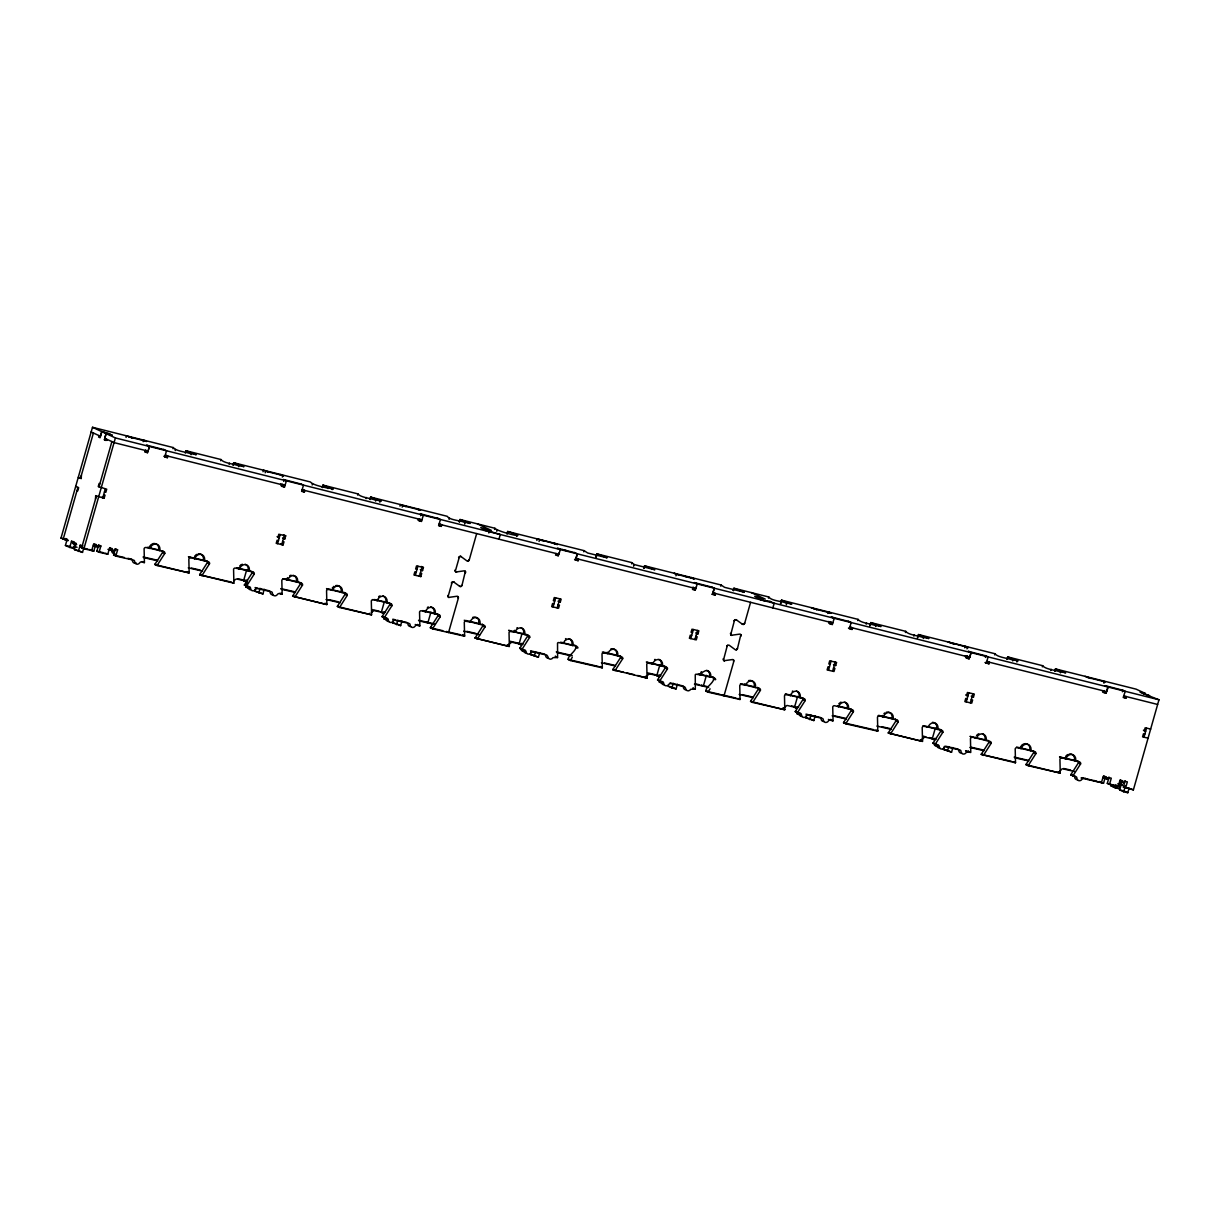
<?xml version="1.0" encoding="UTF-8"?>
<svg xmlns="http://www.w3.org/2000/svg" width="1220" height="1220" viewBox="0 0 1220 1220"><rect width="100%" height="100%" fill="white"/><g stroke="black" fill="none" stroke-linecap="round" stroke-linejoin="round"><path stroke-width="1.5" d="M476.669 533.582L469.242 559.904L468.007 561.139M750.59 602.314L744.703 623.191L743.468 624.426M1125.145 780.83L1123.361 787.068L1133.38 789.889L1157.643 704.458L1123.818 695.964M68.03 540.719L61 538.096L92.491 427.29L173.316 447.572C176.244 451.995 192.974 452.544 191.022 454.74M63.211 539.118L77.927 487.39M93.437 432.902L80.505 478.301L78.293 477.279L81.252 478.652L81.389 475.19M65.285 540.094L65.727 538.538L67.207 539.225L65.422 545.447L69.738 547.444L73.871 548.39L75.198 543.723M99.049 435.509L98.606 437.065L100.086 437.751L101.855 431.529L110.303 434.488L106.171 433.542L104.386 439.764L105.865 440.45L106.308 438.895M69.738 547.444L71.507 541.222L74.267 541.848M83.829 547.734L82.502 552.401L74.405 549.61L76.189 543.388L74.71 542.702L74.267 544.257L71.507 541.222M78.37 551.455L80.139 545.233L82.899 545.858M95.572 544.898L93.787 551.12L83.906 548.741L81.176 547.475L81.618 545.919L80.139 545.233M81.694 547.704L96.41 495.976M98.988 486.902L111.92 441.503M83.906 548.741L115.397 437.934L92.491 427.29M102.754 497.958L105.332 488.869M95.511 499.087L95.663 495.625L104.127 498.263L105.027 495.152L103.639 494.847M95.8 546.499L93.589 545.462L94.031 543.907L96.243 544.943L95.8 546.499L97.661 546.926L98.103 545.37L100.864 545.996L99.079 552.233L107.787 554.231L109.556 547.993L112.316 548.634L111.874 550.189L114.39 550.769L114.832 549.213L117.593 549.854L115.824 556.076L133.651 560.163A1.632 1.403 -65.1 0 1 134.642 561.505A3.248 2.806 -65.1 0 0 139.843 562.694A1.632 1.403 -65.1 0 1 141.428 561.962L144.341 562.618A1.632 1.403 -65.1 0 0 144.417 562.161L144.097 548.741A1.632 1.403 -65.1 0 1 145.927 547.505L150.06 548.451A5.688 4.926 -65.1 0 1 156.419 544.12A5.688 4.926 -65.1 0 1 159.698 550.662L163.831 551.608A1.632 1.403 -65.1 0 1 164.761 553.483L157.319 565.119A1.632 1.418 -65.1 0 0 157.136 565.546L154.909 564.524A1.632 1.418 -65.1 0 1 155.093 564.082L162.55 552.462A1.632 1.403 -65.1 0 0 162.077 550.815L163.45 551.44M97.874 547.078L95.434 545.889L95.877 544.333M99.079 552.233L96.868 551.196L98.637 544.974L100.864 545.996M111.874 550.189L109.648 549.153L110.09 547.597M115.824 556.076L113.597 555.039L115.381 548.817L117.593 549.854M247.629 580.796L246.15 580.11L245.708 581.665L243.603 580.689L246.684 569.862M250.161 589.016L245.845 587.018L247.172 582.352M264.252 589.306L262.91 593.972L254.827 591.197L255.712 588.086M258.777 593.027L260.119 588.36M277.596 543.647L280.173 534.573M281.728 544.608L284.306 535.519M278.48 540.536L277.108 540.231L276.208 543.342L283.101 544.913L283.986 541.802L282.613 541.497M283.421 538.645L284.794 538.95L285.693 535.839L283.467 534.817M385.352 612.44L383.873 611.754L383.431 613.309L381.326 612.333L384.422 601.506M401.975 620.965L400.648 625.631L392.55 622.841L393.45 619.729M396.515 624.67L397.842 620.004M415.318 575.306L417.911 566.217M419.451 576.252L422.044 567.178M416.203 572.195L414.83 571.875L413.946 574.986L420.824 576.572L421.708 573.461L420.336 573.141M421.144 570.289L422.532 570.594L423.416 567.483L421.19 566.461M430.95 612.059L427.854 622.901L425.643 621.88M459.528 586.271L459.803 586.393A1.632 1.403 -65.1 0 0 461.999 585.31L465.384 571.356M523.075 644.084L521.596 643.397L521.154 644.953L519.064 643.977L522.145 633.149M539.697 652.608L538.371 657.275L530.288 654.484L531.173 651.373M534.238 656.329L535.565 651.648M553.041 606.95L555.634 597.876M557.174 607.895L559.766 598.822M558.882 601.933L560.255 602.253L561.139 599.142L554.261 597.556L553.361 600.667L554.749 600.987M660.798 675.727L659.318 675.041L658.876 676.597L656.787 675.636L659.867 664.793M677.42 684.252L676.093 688.919L671.961 687.973L673.287 683.307M690.764 638.594L693.356 629.52M694.897 639.539L697.489 630.466M696.605 633.576L697.977 633.897L698.862 630.786L691.984 629.2L691.099 632.311L692.472 632.631M706.41 675.346L703.315 686.204L701.088 685.167L708.195 686.799M798.52 707.386L797.056 706.7L796.599 708.256L794.51 707.28L797.59 696.452M815.158 715.896L813.816 720.562L805.734 717.772L806.618 714.661M809.683 719.617L811.026 714.95M828.502 670.237L831.079 661.164M832.635 671.183L835.212 662.109M834.327 665.22L835.7 665.54L836.6 662.429L829.707 660.843L828.822 663.954L830.195 664.275M936.259 739.03L934.779 738.344L934.337 739.899L932.232 738.923L935.328 728.096M952.881 747.54L951.554 752.206L943.456 749.431L944.356 746.32M947.421 751.261L948.748 746.594M966.225 701.881L968.817 692.808M970.357 702.842L972.935 693.753M972.05 696.864L973.438 697.184L974.322 694.073L967.429 692.487L966.545 695.598L967.918 695.918L965.706 694.897M1105.564 778.512L1103.353 777.491L1103.795 775.935L1106.006 776.957L1105.564 778.512L1108.095 779.092L1108.538 777.536L1111.283 778.177L1109.514 784.399L1118.221 786.397L1119.99 780.175L1122.751 780.815L1122.309 782.371L1124.154 782.798L1124.596 781.242L1127.356 781.868L1125.587 788.089M1081.057 777.979L1103.551 783.148L1104.893 778.467M1108.08 777.552L1107.638 779.107L1105.427 778.07M1109.514 784.399L1107.303 783.377L1109.072 777.14M1120.509 784.033L1119.167 788.699L1115.034 787.754L1115.934 784.643M1122.309 782.371L1120.082 781.334L1120.524 779.778M1122.324 785.207L1119.563 784.567L1120.006 783.011L1121.485 783.697L1119.716 789.919L1123.666 791.765L1127.798 792.71L1129.125 788.044M1123.666 791.765L1125.435 785.543M1143.948 737.2L1146.541 728.126M559.217 552.63L558.287 555.74L555.542 555.054L556.015 553.499M578.143 560.712L575.916 559.69L576.389 558.135L578.6 559.172L578.143 560.712L575.032 559.858M696.178 587.003L695.232 590.099L692.502 589.412L692.96 587.857M715.088 595.086L712.876 594.048L713.334 592.493L715.561 593.53L715.088 595.086L711.977 594.216M143.182 441.671L143.64 440.13L146.598 441.503L143.121 440.466M164.334 449.738L146.476 445.102L149.435 446.474L147.559 452.681L144.829 451.995L145.287 450.439M147.559 452.681L145.348 451.644L145.821 450.104M148.504 449.585L148.962 448.03M167.415 457.668L165.203 456.631L165.661 455.075L167.887 456.112L167.415 457.668L164.685 456.982L166.545 450.775L163.602 449.402M172.965 448.731L173.316 447.572M175.207 450.622L175.558 449.448M185.333 453.093L186.035 450.759L220.988 459.528C223.931 463.966 240.66 464.515 238.693 466.696M220.637 460.702L220.988 459.528M229.101 464.301L229.452 463.127M233.005 465.049L233.706 462.731L310.261 481.93C314.257 486.078 327.051 487.329 328.134 488.518M233.279 465.155L233.63 463.996M282.338 477.066L282.811 475.525L265.701 471.225L265.228 472.78M301.279 484.111L283.437 479.475L286.395 480.848L284.519 487.039L281.774 486.353L282.247 484.813L280.585 484.035M284.519 487.039L282.293 486.017L282.765 484.462M283.696 481.366L284.168 479.811M302.621 489.449L304.832 490.47L304.375 492.026L301.63 491.34L303.505 485.133L300.547 483.761M304.375 492.026L302.148 490.989L302.499 489.83M312.167 484.98L312.518 483.821M322.278 487.451L322.98 485.118L357.948 493.902C360.876 498.324 377.605 498.873 375.638 501.069M322.553 487.558L322.98 485.118M332.252 489.555L333.243 489.098L323.254 485.24M357.597 495.061L357.948 493.902M366.061 498.66L366.412 497.501M369.95 499.407L370.651 497.089L447.221 516.304C450.454 521.321 467.306 520.376 464.744 524.051M370.224 499.529L370.651 497.089M379.755 502.091L380.914 501.069M438.239 518.47L420.382 513.833L423.34 515.206L421.464 521.413L418.734 520.726L419.192 519.171M421.464 521.413L419.253 520.376L419.711 518.82M420.656 515.725L421.113 514.169M441.32 526.384L439.108 525.362L439.566 523.807L441.792 524.844L441.32 526.384L438.59 525.698L440.45 519.506L437.507 518.134M449.112 519.339L449.463 518.18M459.238 521.809L459.925 519.491L494.893 528.26C498.95 532.591 535.092 540.338 507.733 531.508L584.166 550.662L587.659 552.98L607.133 557.83L596.885 553.85L595.833 557.342M459.498 521.931L459.849 520.757M486.719 531.066L480.756 527.574L491.355 530.38L477.416 523.868M488.839 533.003L489.357 531.249L500.322 534.528L498.919 539.179M494.542 529.419L494.893 528.26M496.799 531.31L497.15 530.136M506.91 533.78L507.611 531.447M507.169 533.887L507.871 531.569M516.7 536.449L517.051 535.29M577.274 553.834L575.398 560.026M596.107 557.448L597.159 553.956M631.655 563.869L631.853 562.618L596.885 553.85M633.576 566.248L634.095 564.509L631.853 562.618M643.855 568.139L644.557 565.805L721.127 585.02L724.604 587.354L744.093 592.188M644.13 568.245L644.557 565.805M675.941 575.825L676.414 574.284L674.187 573.247L680.028 575.337L679.281 575.001M695.232 590.099L693.021 589.062L693.478 587.521M574.452 552.492L577.411 553.865L576.008 558.516L695.842 588.589L697.245 583.938L694.287 582.565L712.007 587.155M711.397 586.851L714.356 588.223L712.358 594.399M714.356 588.223L712.953 592.874L832.787 622.947L829.844 621.575M720.776 586.179L721.127 585.02M733.128 590.541L733.83 588.208L768.798 596.992C772.046 602.024 788.913 601.048 786.32 604.739M733.403 590.648L733.754 589.489M760.609 599.798L754.661 596.29L765.26 599.111L751.322 592.6M763.095 600.56L768.981 601.125L774.227 603.244L772.824 607.895M768.447 598.151L768.798 596.992M780.464 603.656L781.517 600.179L858.072 619.379C861 623.801 877.683 624.365 875.777 626.546M780.724 603.778L781.517 600.179M848.952 621.529L831.247 616.923L834.19 618.296L832.33 624.503L829.585 623.801L830.057 622.261L828.395 621.483M832.33 624.503L830.103 623.466L830.576 621.91M852.048 629.444L849.821 628.407L850.294 626.866L852.505 627.888L852.048 629.444L849.303 628.757L851.179 622.551M857.721 620.553L858.072 619.379M866.185 624.152L866.535 622.978M869.738 626.058L870.79 622.581L905.759 631.35C908.687 635.772 925.416 636.321 923.448 638.517M870.363 625.021L870.851 622.596M905.408 632.509L905.759 631.35M913.856 636.108L914.207 634.949M917.409 638.029L918.462 634.537L995.032 653.752C997.96 658.175 1014.628 658.739 1012.722 660.92M918.035 636.977L918.523 634.568M968.787 651.587L971.013 652.624L969.137 658.83L966.408 658.144L966.865 656.589L965.203 655.811M969.137 658.83L966.926 657.793L967.384 656.238M849.913 627.248L969.747 657.305L971.15 652.654L968.192 651.282L985.912 655.887L985.44 657.443M988.993 663.802L986.782 662.78L987.239 661.225L989.466 662.262L988.993 663.802L986.263 663.116L988.124 656.924L985.303 655.582M994.681 654.911L995.032 653.752M1007.034 659.257L1007.735 656.939L1042.703 665.708C1045.631 670.131 1062.315 670.695 1060.409 672.876M1007.308 659.38L1007.735 656.939M1016.824 661.942L1017.983 660.889L1008.01 657.046M1042.353 666.867L1042.703 665.708M1050.816 670.466L1051.167 669.307M1054.72 671.229L1055.422 668.895L1136.079 689.147L1145.382 693.463L1140.075 692.136L1144.268 693.799L1142.896 693.448L1159 699.792L1157.597 704.443M1054.98 671.336L1055.529 668.957M1107.958 686.982L1106.098 693.189L1103.353 692.502L1103.825 690.947M1106.098 693.189L1103.871 692.152L1104.344 690.611M1122.4 691.801L1122.857 690.245L1105.137 685.64L1108.095 687.028L1106.693 691.679L986.858 661.606M1125.862 696.361L1125.953 698.175L1123.208 697.489L1125.221 691.313L1122.263 689.94M1125.953 698.175L1123.727 697.138L1124.077 695.979M126.056 437.385L126.529 435.83L132.218 437.888L131.486 437.553M263.017 471.743L263.474 470.188L269.178 472.262L268.43 471.911M399.962 506.102L400.434 504.561L406.123 506.62L405.391 506.269M402.173 507.139L402.646 505.583L419.695 509.868M536.846 540.46L537.318 538.904L556.579 544.212M539.057 541.482L539.53 539.926L543.784 540.994M827.785 613.462L828.258 611.906L831.354 613.309L827.877 612.287M964.745 647.82L965.218 646.264L968.314 647.683L964.822 646.646M966.957 648.842L967.429 647.301L948.092 641.979L953.933 644.068L953.186 643.718M1103.917 683.215L1104.39 681.66L1087.264 677.359M622.673 658.693A1.601 1.388 -65.1 0 0 622.413 657.275L617.61 655.903A5.688 4.926 -65.1 0 0 612.455 649.314L611.449 649.62A5.688 4.926 -65.1 0 0 607.957 653.676L603.015 652.807A1.647 1.418 -65.1 0 0 602.009 653.966L602.329 667.386A1.617 1.403 -65.1 0 1 602.253 667.843L570.304 660.508C562.908 658.098 578.463 650.809 575.459 645.959M570.304 660.508L572.348 657.168M759.099 688.324L757.254 687.455A1.632 1.403 -65.1 0 1 758.184 689.33L750.742 700.966A1.632 1.418 -65.1 0 0 750.559 701.393L752.77 702.43A1.632 1.418 -65.1 0 1 752.953 702.003L760.395 690.367A1.632 1.403 -65.1 0 0 759.465 688.492L755.332 687.546A5.688 4.926 -65.1 0 0 752.069 680.989A5.688 4.926 -65.1 0 0 745.694 685.335L741.562 684.374A1.632 1.403 -65.1 0 0 739.747 685.625L740.052 699.029A1.632 1.403 -65.1 0 1 739.991 699.487L708.027 692.152C700.173 689.773 718.077 681.279 712.51 677.176L698.191 673.897M708.027 692.152L710.07 688.812M508.633 630.328L527.208 634.873A1.601 1.388 -65.1 0 1 527.467 636.306L520.025 647.957A1.601 1.388 -65.1 0 0 519.842 648.384L525.347 650.245L525.957 651.419A3.248 2.806 -65.1 0 0 531.158 652.608L532.743 651.876L546.819 655.109L547.826 656.436A3.248 2.806 -65.1 0 0 553.026 657.641L557.525 657.565A1.617 1.403 -65.1 0 0 557.586 657.107L557.54 643.138A1.617 1.388 -65.1 0 1 558.272 642.528L563.228 643.397L564.86 640.607L567.712 639.036A5.688 4.926 -65.1 0 1 573.095 643.535A5.673 4.91 -65.1 0 1 572.866 645.609C575.108 643.55 580.964 649.863 576.084 647.576M646.356 661.987L664.946 666.516A1.601 1.388 -65.1 0 1 665.22 667.065A1.647 1.418 -65.1 0 1 665.19 667.965L657.748 679.601A1.601 1.388 -65.1 0 0 657.565 680.028L663.07 681.888L663.695 683.063A3.233 2.806 -65.1 0 0 665.693 685.731A3.248 2.806 -65.1 0 0 668.88 684.252L670.481 683.52L684.557 686.753L685.548 688.095A3.248 2.806 -65.1 0 0 690.749 689.285L695.247 689.208A1.617 1.403 -65.1 0 0 695.308 688.751L695.263 674.782A1.617 1.388 -65.1 0 1 695.995 674.187L700.951 675.041L702.583 672.25L705.45 670.68A5.688 4.926 -65.1 0 1 710.589 677.268C712.831 675.194 718.687 681.507 713.822 679.22M461.999 585.31L460.763 586.545M252.936 572.012L251.823 571.494A1.632 1.403 -65.1 0 1 252.021 573.034L244.564 584.654A1.632 1.418 -65.1 0 0 244.381 585.097L246.608 586.118A1.632 1.418 -65.1 0 1 246.791 585.692L254.233 574.056A1.632 1.403 -65.1 0 0 253.302 572.18L249.17 571.234A5.688 4.926 -65.1 0 0 245.891 564.677A5.688 4.926 -65.1 0 0 239.532 569.023L235.399 568.078A1.632 1.403 -65.1 0 0 233.569 569.313L233.889 582.733A1.632 1.418 -65.1 0 1 233.813 583.191L199.653 574.818A1.632 1.418 -65.1 0 1 199.836 574.376L207.278 562.755A1.632 1.403 -65.1 0 0 206.348 560.88L188.444 556.762M204.426 560.956A5.688 4.926 -65.1 0 0 201.163 554.399A5.688 4.926 -65.1 0 0 194.788 558.745L193.675 558.226L208.559 561.901A1.632 1.403 -65.1 0 1 209.489 563.777L202.047 575.413A1.632 1.418 -65.1 0 0 201.864 575.84M327.951 588.818L344.07 592.524A1.632 1.403 -65.1 0 1 345.001 594.399L337.559 606.02A1.632 1.418 -65.1 0 0 337.376 606.462L339.587 607.484A1.632 1.418 -65.1 0 1 339.77 607.057L347.227 595.421A1.632 1.403 -65.1 0 0 346.282 593.561L342.149 592.6A5.688 4.926 -65.1 0 0 338.885 586.042A5.688 4.926 -65.1 0 0 332.511 590.388L328.378 589.443A1.632 1.403 -65.1 0 0 326.563 590.678L326.868 604.098A1.632 1.418 -65.1 0 1 326.808 604.556L292.632 596.183A1.632 1.403 -65.1 0 1 292.815 595.741L300.272 584.121A1.632 1.403 -65.1 0 0 299.327 582.245L285.007 578.951M286.822 579.103A5.688 4.926 -65.1 0 0 286.669 579.591L301.553 583.267A1.632 1.403 -65.1 0 1 302.484 585.142L295.042 596.778A1.632 1.403 -65.1 0 0 294.859 597.205M437.736 614.316A1.632 1.403 -65.1 0 1 437.995 615.764L430.538 627.4A1.632 1.403 -65.1 0 0 430.355 627.827L432.582 628.849A1.632 1.403 -65.1 0 1 432.764 628.422L440.207 616.786A1.632 1.403 -65.1 0 0 439.276 614.926L435.143 613.965A5.688 4.926 -65.1 0 0 431.88 607.423A5.688 4.926 -65.1 0 0 425.505 611.754L421.373 610.808A1.632 1.403 -65.1 0 0 419.543 612.043L419.863 625.463A1.632 1.403 -65.1 0 1 419.787 625.921L416.889 625.25A1.632 1.403 -65.1 0 0 415.288 625.982A3.248 2.806 -65.1 0 1 410.103 624.792A1.632 1.403 -65.1 0 0 409.096 623.466L395.021 620.233A1.632 1.403 -65.1 0 0 393.435 620.965A3.248 2.806 -65.1 0 1 388.234 619.775A1.632 1.403 -65.1 0 0 387.228 618.433L382.104 616.74A1.632 1.418 -65.1 0 1 382.302 616.313L389.744 604.678A1.632 1.403 -65.1 0 0 388.814 602.802L374.479 599.508M376.309 599.66A5.688 4.926 -65.1 0 0 376.141 600.149L391.025 603.839A1.632 1.403 -65.1 0 1 391.955 605.699L384.513 617.335A1.632 1.418 -65.1 0 0 384.33 617.762M522.053 649.421A1.601 1.388 -65.1 0 1 522.236 648.979L529.678 637.358A1.601 1.388 -65.1 0 0 529.434 635.91L524.615 634.522A5.688 4.926 -65.1 0 0 521.352 627.98A5.688 4.926 -65.1 0 0 514.977 632.311L510.021 631.442A1.601 1.388 -65.1 0 0 509.289 632.051A1.647 1.418 -65.1 0 0 509.03 632.6L509.335 646.02A1.617 1.403 -65.1 0 1 509.274 646.478L475.099 638.106A1.601 1.388 -65.1 0 1 475.281 637.679L482.724 626.043A1.601 1.388 -65.1 0 0 482.479 624.594L481.793 624.167L483.638 625.021M479.887 624.259A5.688 4.926 -65.1 0 0 474.733 617.671L473.726 617.976A5.688 4.926 -65.1 0 0 470.234 622.032L469.136 621.514L484.691 625.631A1.601 1.388 -65.1 0 1 484.965 626.165A1.647 1.418 -65.1 0 1 484.95 627.065L477.508 638.7A1.601 1.388 -65.1 0 0 477.325 639.127M647.759 663.085A1.647 1.418 -65.1 0 0 646.752 664.244L647.058 677.664A1.617 1.403 -65.1 0 1 646.996 678.122L612.821 669.75A1.601 1.388 -65.1 0 1 613.004 669.322L620.462 657.687A1.601 1.388 -65.1 0 0 620.202 656.238L619.516 655.811L621.376 656.68M651.785 662.948A5.673 4.91 -65.1 0 0 651.617 663.421L667.157 667.553A1.601 1.388 -65.1 0 1 667.416 668.972L659.959 680.623A1.601 1.388 -65.1 0 0 659.776 681.065M837.698 705.953L850.233 708.835A1.632 1.403 -65.1 0 1 851.163 710.696L843.721 722.332A1.632 1.418 -65.1 0 0 843.538 722.758L845.765 723.795A1.632 1.418 -65.1 0 1 845.948 723.368L853.39 711.733A1.632 1.403 -65.1 0 0 852.46 709.857L848.327 708.911A5.688 4.926 -65.1 0 0 845.048 702.354A5.688 4.926 -65.1 0 0 838.689 706.7L834.556 705.739A1.632 1.403 -65.1 0 0 832.726 706.99L833.046 720.395A1.632 1.403 -65.1 0 1 832.97 720.852L830.073 720.196A1.632 1.403 -65.1 0 0 828.777 720.562L827.846 721.66A3.248 2.806 -65.1 0 1 823.439 720.639L823.195 719.282A1.632 1.403 -65.1 0 0 822.28 718.397L808.204 715.164A1.632 1.403 -65.1 0 0 806.923 715.545L805.993 716.643A3.248 2.806 -65.1 0 1 801.57 715.621L801.342 714.249A1.632 1.403 -65.1 0 0 800.411 713.38L795.287 711.672A1.632 1.418 -65.1 0 1 795.471 711.245L802.928 699.609A1.632 1.403 -65.1 0 0 801.982 697.749L785.878 694.043M789.477 694.607A5.688 4.926 -65.1 0 0 789.325 695.095L804.209 698.77A1.632 1.403 -65.1 0 1 805.139 700.646L797.697 712.282A1.632 1.418 -65.1 0 0 797.514 712.709M923.601 725.687L939.72 729.392A1.632 1.403 -65.1 0 1 940.65 731.268L933.193 742.888A1.632 1.418 -65.1 0 0 933.01 743.331L935.237 744.352A1.632 1.418 -65.1 0 1 935.42 743.925L942.862 732.29A1.632 1.403 -65.1 0 0 941.931 730.414L937.799 729.468A5.688 4.926 -65.1 0 0 934.535 722.911A5.688 4.926 -65.1 0 0 928.161 727.257L924.028 726.312A1.632 1.403 -65.1 0 0 922.198 727.547L922.518 740.952A1.632 1.418 -65.1 0 1 922.442 741.409L888.282 733.037A1.632 1.418 -65.1 0 1 888.465 732.61L895.907 720.974A1.632 1.403 -65.1 0 0 895.221 719.19M882.67 715.484A5.688 4.926 -65.1 0 0 882.304 716.46L897.188 720.135A1.632 1.403 -65.1 0 1 898.134 722.011L890.676 733.647A1.632 1.418 -65.1 0 0 890.493 734.074M1033.172 750.986A1.632 1.403 -65.1 0 1 1033.63 752.633L1026.188 764.254A1.632 1.418 -65.1 0 0 1026.005 764.696L1028.216 765.718A1.632 1.418 -65.1 0 1 1028.399 765.291L1035.856 753.655A1.632 1.403 -65.1 0 0 1034.926 751.779L1030.793 750.834A5.688 4.926 -65.1 0 0 1027.514 744.276A5.688 4.926 -65.1 0 0 1021.14 748.622L1017.007 747.677A1.632 1.403 -65.1 0 0 1015.192 748.912L1015.513 762.332A1.632 1.418 -65.1 0 1 1015.436 762.79L981.261 754.417A1.632 1.418 -65.1 0 1 981.444 753.975L988.901 742.355A1.632 1.403 -65.1 0 0 987.956 740.479L970.053 736.361M975.451 737.337A5.688 4.926 -65.1 0 0 975.298 737.825L990.182 741.501A1.632 1.403 -65.1 0 1 991.113 743.376L983.671 755.012A1.632 1.418 -65.1 0 0 983.488 755.439M1083.65 778.451A1.632 1.403 -65.1 0 0 1082.064 779.199A3.248 2.806 -65.1 0 1 1077.016 778.909L1076.787 777.552A1.632 1.403 -65.1 0 0 1075.857 776.667L1070.748 774.974A1.632 1.418 -65.1 0 1 1070.931 774.532L1078.373 762.912A1.632 1.403 -65.1 0 0 1077.443 761.036L1059.539 756.918M1075.521 761.112A5.688 4.926 -65.1 0 0 1072.258 754.555A5.688 4.926 -65.1 0 0 1065.883 758.901L1064.77 758.382L1079.654 762.058A1.632 1.403 -65.1 0 1 1080.584 763.933L1073.142 775.569A1.632 1.418 -65.1 0 0 1072.959 775.996M468.968 559.766L469.242 559.904A1.632 1.403 -65.1 0 1 467.046 560.986L461.023 556.564A1.617 1.403 -65 0 0 459.437 556.716L455.289 571.295M453.779 581.971A1.617 1.403 -65 0 0 452.193 582.123L448.045 596.717M736.224 649.848L737.459 648.613L740.845 634.659M647.744 663.1L652.7 663.954A5.688 4.926 -65.1 0 1 659.074 659.624A5.688 4.926 -65.1 0 1 662.353 666.181M928.664 638.533L923.799 637.358M455.99 571.982L464.24 570.838A1.632 1.403 -65.1 0 1 465.582 572.729L465.308 572.607M448.746 597.404L456.997 596.26A1.632 1.403 -65.1 0 1 458.354 598.151L448.548 632.524L446.337 631.487L460.535 634.751M740.769 635.894L741.043 636.032A1.632 1.403 -65.1 0 0 739.686 634.125L731.436 635.269M724.192 660.691L732.457 659.547A1.632 1.403 -65.1 0 1 733.799 661.438L724.009 695.812L721.783 694.79L735.995 698.053M470.234 622.032L465.278 621.163A1.647 1.418 -65.1 0 0 464.286 622.322L464.606 635.742A1.617 1.403 -65.1 0 1 464.53 636.199L432.582 628.849M489.357 531.249L486.887 530.486M763.262 599.981L760.792 599.203M95.663 546.041L99.018 546.819M107.924 549.381L113.338 550.693L114.116 552.782A3.264 2.821 -65.1 0 0 115.183 554.216M1063.642 768.478L1070.596 770.064M1074.561 771.497L1062.955 768.844A1.632 1.403 -65.1 0 0 1061.674 769.21L1061.37 769.576A3.248 2.806 -65.1 0 1 1059.936 770.842M104.386 439.764L107.147 440.389M1142.561 693.097L1149.636 695.736L1146.876 695.095M1150.673 729.072L1145.153 727.806L1144.268 730.917L1145.656 731.237L1143.43 730.2M104.462 491.995L105.835 492.3L106.719 489.189L98.24 486.551L99.14 483.44L99.872 483.776M285.693 535.839L278.8 534.253L277.916 537.38L279.288 537.684L277.077 536.663M423.416 567.483L416.523 565.912L415.639 569.023L417.011 569.328M1144.833 734.089L1143.46 733.769L1142.576 736.88L1148.096 738.146M553.926 603.839L552.553 603.519L551.669 606.63L558.562 608.216L559.446 605.105L558.058 604.784M691.664 635.483L690.276 635.162L689.391 638.274L696.284 639.859L697.169 636.749L695.796 636.428M829.386 667.126L828.014 666.806L827.114 669.917L834.007 671.503L834.892 668.392L833.519 668.072M967.109 698.77L965.737 698.465L964.852 701.576L971.73 703.147L972.614 700.036L971.242 699.731M147.284 547.292L159.82 550.174M236.756 567.864L251.076 571.158M422.73 610.595L437.431 614.057M465.689 620.462L480.009 623.755M560.468 642.238L575.26 645.761M603.412 652.105L617.732 655.399M741.135 683.764L755.454 687.043M878.857 715.408L893.177 718.702M1016.58 747.052L1030.915 750.346M149.313 546.957A5.688 4.926 -65.1 0 0 148.947 547.933L159.698 550.662M238.571 568.017A5.688 4.926 -65.1 0 0 238.418 568.505L249.17 571.234M342.149 592.6L331.413 589.87L332.511 590.388M424.56 610.762A5.688 4.926 -65.1 0 0 424.392 611.235L435.143 613.965M514.047 631.289A5.673 4.91 -65.1 0 0 513.894 631.777L524.615 634.522M572.866 645.609L562.115 642.879L563.228 643.397M607.224 652.182A5.673 4.91 -65.1 0 0 606.874 653.142L617.61 655.903M700.005 674.05A5.795 5.017 -65.1 0 0 699.853 674.538L710.604 677.268M744.947 683.841A5.688 4.926 -65.1 0 0 744.581 684.817L755.332 687.546M837.728 705.694A5.688 4.926 -65.1 0 0 837.576 706.182L848.327 708.911M937.799 729.468L927.047 726.739L928.161 727.257M1020.393 747.128A5.688 4.926 -65.1 0 0 1020.042 748.104L1030.793 750.834M188.81 556.93L194.788 558.745M282.903 578.814L287.783 580.11A5.688 4.926 -65.1 0 1 294.142 575.764A5.688 4.926 -65.1 0 1 297.421 582.321M372.756 599.554L377.254 600.667A5.688 4.926 -65.1 0 1 383.629 596.336A5.688 4.926 -65.1 0 1 386.892 602.878M785.192 694.149L790.438 695.613A5.688 4.926 -65.1 0 1 796.797 691.267A5.688 4.926 -65.1 0 1 800.076 697.825M878.187 715.515L883.417 716.979A5.688 4.926 -65.1 0 1 889.792 712.632A5.688 4.926 -65.1 0 1 893.055 719.19M970.434 736.529L976.412 738.344A5.688 4.926 -65.1 0 1 982.786 733.998A5.688 4.926 -65.1 0 1 986.05 740.555M1059.905 757.086L1065.883 758.901M96.243 544.943L93.498 544.303L91.713 550.54L89.502 549.503M1106.006 776.957L1103.261 776.332L1101.477 782.554L1099.266 781.517M61 538.096L66.048 539.255M93.589 545.462L95.434 545.889M109.648 549.153L114.39 550.769M191.372 568.047L200.248 570.091M237.9 578.737L246.699 580.766M280.813 588.604L295.011 591.868M329.11 599.691L337.986 601.734M372.115 609.573L379.191 611.205M418.536 620.248L434.518 623.923M466.833 631.335L475.708 633.378M509.838 641.217L522.145 644.053M556.274 651.892L572.241 655.567M604.479 662.963L615.063 665.403M647.561 672.876L659.883 675.697M695.766 683.947L699.319 684.755M742.279 694.637L752.938 697.077M791.505 705.938L794.799 706.7M833.489 715.591L845.918 718.443M881.785 726.693L890.661 728.721M923.021 736.163L925.919 736.834M929.228 737.582L932.537 738.344M971.227 747.235L983.64 750.087M1014.186 757.117L1028.384 760.38M1103.353 777.491L1108.797 778.848M1120.082 781.334L1124.154 782.798M143.091 556.945L157.288 560.209M63.181 539.118L68.274 540.277M188.276 567.849L202.474 571.112M246.394 581.208L236.604 578.966L235.002 579.698A3.248 2.806 -65.1 0 1 233.569 580.979M281.256 589.214L295.454 592.478M325.999 599.508L340.197 602.771M383.171 612.638L374.327 610.61L372.74 611.342A3.248 2.806 -65.1 0 1 371.307 612.623M418.978 620.873L433.191 624.137M463.722 631.152L479.704 634.812M521.84 644.511L512.049 642.254L510.463 642.986A3.248 2.806 -65.1 0 1 508.13 644.526M556.701 652.517L570.914 655.78M601.399 662.78L615.52 666.029M659.349 676.093L649.787 673.897L648.186 674.645A3.248 2.806 -65.1 0 1 645.853 676.17M694.439 684.161L708.637 687.424M739.167 694.439L753.38 697.703M797.026 707.737L787.51 705.541A1.632 1.403 -65.1 0 0 786.229 705.922L785.909 706.288A3.248 2.806 -65.1 0 1 783.576 707.813M832.162 715.804L846.36 719.068M876.905 726.083L891.103 729.346M934.749 739.381L925.233 737.185A1.632 1.403 -65.1 0 0 923.952 737.566L923.647 737.932A3.248 2.806 -65.1 0 1 921.313 739.457M969.885 747.448L984.082 750.712M1014.628 757.727L1028.826 760.99M143.533 557.57L157.731 560.834M243.603 580.689L246.364 581.33M381.326 612.333L384.087 612.974M519.064 643.977L521.809 644.617M656.787 675.636L659.547 676.261M794.51 707.28L797.27 707.905M932.232 738.923L934.993 739.549M72.544 543.464L76.677 544.41M1121.973 784.719L1117.855 783.774L1119.563 784.567M81.176 547.475L83.921 548.1M81.664 547.704L87.931 549.137M96.868 551.196L103.822 552.797M113.597 555.039L124.303 557.494M127.856 558.318L131.424 559.141M154.909 564.524L189.085 572.912A1.632 1.403 -65.1 0 0 189.146 572.439L188.841 559.034A1.632 1.403 -65.1 0 1 190.655 557.799M199.653 574.818L231.602 582.154M244.381 585.097L247.294 585.753M255.087 587.552L257.984 588.223M259.357 588.528L269.147 590.785M292.632 596.183L326.808 604.556M337.376 606.462L371.536 614.834A1.632 1.418 -65.1 0 0 371.612 614.377L371.307 600.957A1.632 1.403 -65.1 0 1 373.122 599.721M382.104 616.74L386.679 618.174M392.809 619.196L395.707 619.867M406.885 622.429L399.809 620.919M430.355 627.827L442.784 630.679M475.099 638.106L509.274 646.478M519.842 648.384L523.746 650.382A3.248 2.806 -65.1 0 0 526.598 653.112M530.532 650.839L544.608 654.072M568.093 659.471L598.257 666.41M612.821 669.75L623.481 672.205M627.034 673.013L634.125 674.645M637.679 675.453L646.996 678.122M657.565 680.028L661.469 682.026A3.248 2.806 -65.1 0 0 664.336 684.755M670.024 682.895L682.727 685.884M705.816 691.115L720.013 694.378M750.559 701.393L784.719 709.765A1.632 1.418 -65.1 0 0 784.795 709.308L784.475 695.903A1.632 1.403 -65.1 0 1 786.305 694.653M795.287 711.672L799.862 713.12M805.993 714.142L820.053 717.375A1.632 1.403 -65.1 0 1 820.45 717.528M843.538 722.758L873.718 729.697M888.282 733.037L922.442 741.409M933.01 743.331L937.585 744.764M945.469 746.183L957.791 749.019A1.632 1.403 -65.1 0 1 958.706 749.888L958.935 751.261A3.248 2.806 -65.1 0 0 961.65 753.075M965.569 750.803L969.031 751.733M981.261 754.417L1011.441 761.341M1026.005 764.696L1060.18 773.068A1.632 1.418 -65.1 0 0 1060.241 772.611L1059.936 759.191A1.632 1.403 -65.1 0 1 1061.751 757.955M1070.748 774.974L1075.308 776.408M1082.064 777.674L1103.551 783.148M1107.303 783.377L1118.221 786.397M1123.361 787.068L1131.092 788.959M73.368 546.423L77.058 547.277M157.136 565.546L189.085 572.912M246.608 586.118L249.505 586.789A1.632 1.403 -65.1 0 1 250.512 588.131A3.248 2.806 -65.1 0 0 255.697 589.321A1.632 1.403 -65.1 0 1 257.298 588.574L271.374 591.807A1.632 1.403 -65.1 0 1 272.38 593.149A3.248 2.806 -65.1 0 0 277.565 594.338A1.632 1.403 -65.1 0 1 279.166 593.606L282.064 594.277A1.632 1.403 -65.1 0 0 282.14 593.82L281.82 580.4A1.632 1.403 -65.1 0 1 283.65 579.164M339.587 607.484L371.536 614.834M752.77 702.43L784.719 709.765M845.765 723.795L877.714 731.131A1.632 1.403 -65.1 0 0 877.775 730.673L877.47 717.268A1.632 1.403 -65.1 0 1 879.284 716.018M935.237 744.352L938.134 745.024A1.632 1.403 -65.1 0 1 939.064 745.908L939.293 747.265A3.248 2.806 -65.1 0 0 944.341 747.555A1.632 1.403 -65.1 0 1 945.927 746.808L960.003 750.041A1.632 1.403 -65.1 0 1 960.933 750.925L961.162 752.298A3.248 2.806 -65.1 0 0 966.194 752.572A1.632 1.403 -65.1 0 1 967.795 751.84L970.693 752.496A1.632 1.418 -65.1 0 0 970.769 752.038L970.449 738.634A1.632 1.403 -65.1 0 1 972.279 737.399M1028.216 765.718L1060.18 773.068M65.422 545.447L69.555 546.392M245.845 587.018L249.978 587.964M387.701 619.607L383.583 618.662L387.884 620.675M525.439 651.266L521.306 650.306L525.606 652.319M663.161 682.91L659.029 681.965L663.345 683.962M800.884 714.554L796.751 713.608L801.067 715.606M938.607 746.198L934.474 745.252L938.79 747.25M74.405 549.61L77.165 550.25M254.827 591.197L257.588 591.822M392.55 622.841L395.31 623.466M530.288 654.484L534.421 655.43M672.144 687.089L668.011 686.128L671.961 687.973M805.734 717.772L809.866 718.732M943.456 749.431L947.589 750.376M1119.716 789.919L1122.461 790.56M684.969 576.419L689.239 577.502M562.222 549.579L566.492 550.647M128.74 436.867L145.866 441.152M676.414 574.284L693.524 578.57M813.359 608.643L830.485 612.928M191.372 453.581L196.283 454.74L186.08 450.79M239.044 465.537L243.954 466.696L233.706 462.731M328.317 487.939L332.419 488.976M375.989 499.895L380.106 500.932M465.262 522.297L470.188 523.456L460.062 519.537M786.854 602.985L791.765 604.159L781.776 600.286M876.128 625.387L881.038 626.546L871.049 622.688M1013.073 659.745L1017.175 660.783M1060.744 671.717L1065.67 672.876L1055.681 669.017M108.061 433.496L109.434 433.847L101.794 431.605L100.391 436.257L91.088 431.941M109.419 434.137L112.255 435.159L106.094 433.618L104.691 438.27L114.07 442.616L148.032 451.125M575.047 552.797L557.342 548.192L560.3 549.564L558.897 554.216L439.063 524.158M115.397 437.934L1159 699.792M165.157 455.426L284.992 485.499L282.034 484.126M302.102 489.784L421.937 519.857M163.831 456.295L165.203 456.631M280.935 485.667L282.293 486.017M417.88 520.025L419.253 520.376M574.559 559.339L575.916 559.69M828.746 623.115L830.103 623.466M848.464 628.071L849.821 628.407M965.554 657.443L966.926 657.793M985.409 662.429L986.782 662.78M1102.514 691.816L1103.871 692.152M770.034 601.414L770.964 601.734M918.736 634.644L928.71 638.487M644.831 565.928L654.82 569.786L634.095 564.509M370.926 497.196L380.914 501.039M733.952 588.269L744.078 592.158M726.769 646.219L727.044 646.356A1.617 1.403 -65.1 0 1 729.24 645.273L735.263 649.696A1.632 1.403 -65.1 0 0 737.459 648.613L737.185 648.476M1102.163 680.638L1105.259 682.041L1101.782 681.004M1090.146 678.091L1090.878 678.427L1085.053 676.337M985.15 662.597L986.263 663.116M966.789 655.933L969.747 657.305M848.357 621.209L851.316 622.596M816.241 609.359L816.973 609.71L811.147 607.606M971.212 696.162L973.438 697.184M691.313 577.548L694.409 578.951L690.932 577.914M694.881 582.87L697.108 583.892M1077.443 761.036L1079.288 761.89M1078.739 763.079L1080.584 763.933M1130.604 788.73L1133.38 789.889M1105.869 778.07L1108.095 779.092M692.884 587.201L695.842 588.589M1119.167 788.699L1110.734 785.741L1115.034 787.754M1123.849 790.865L1127.798 792.71M1032.699 750.757L1034.545 751.611M1034.011 752.801L1035.856 753.655M1093.974 780.419L1096.185 781.456M1020.042 748.104L1021.14 748.622M1085.266 778.421L1087.493 779.443M1070.931 774.532L1072.776 775.401M744.413 623.054L744.703 623.191A1.632 1.403 -65.1 0 1 742.492 624.274L742.217 624.152M833.489 664.504L835.7 665.54M736.194 619.714L742.492 624.274M734.608 619.882L730.734 634.598A1.617 1.403 -65.1 0 0 731.71 635.407L731.71 635.407A1.632 1.403 -64.9 0 1 730.688 633.515L730.414 633.378M733.998 620.797L734.272 620.934A1.632 1.403 -65.1 0 1 736.483 619.851M1058.396 771.741L1060.241 772.611M989.268 742.522L991.113 743.376M975.298 737.825L976.412 738.344M554.353 543.174L557.448 544.593L553.971 543.556M1026.188 764.254L1028.033 765.123M1014.399 761.814L1015.513 762.332M1013.225 761.753L1015.436 762.79M939.72 729.392L941.565 730.246M941.016 731.436L942.862 732.29M556.442 554.871L558.287 555.74M922.915 725.793L924.028 726.312M981.444 753.975L983.305 754.845M966.133 751.062L967.795 751.84M894.977 719.114L896.822 719.968M896.273 721.157L898.134 722.011M882.304 716.46L883.417 716.979M727.379 645.288L723.49 660.005A1.617 1.403 -65.1 0 0 724.482 660.813A1.632 1.403 -64.9 0 1 723.46 658.937L723.186 658.8M933.193 742.888L935.054 743.758M695.766 632.86L697.977 633.897M948.916 750.986L951.554 752.206M920.673 740.098L922.518 740.952M850.233 708.835L852.078 709.689M417.469 508.832L420.503 510.219L417.026 509.197M851.545 710.879L853.39 711.733M837.576 706.182L838.674 706.7M888.465 732.61L890.31 733.464M733.525 661.316L733.601 660.066M876.677 730.17L877.775 730.673M875.487 730.109L877.714 731.131M801.982 697.749L803.827 698.602M803.294 699.792L805.139 700.646M789.325 695.095L790.438 695.613M843.721 722.332L845.567 723.186M831.308 720.09L830.759 719.83A1.632 1.403 -65.1 0 0 830.82 719.373M831.857 720.349L832.97 720.852M828.41 719.419L830.073 720.196M758.55 689.513L760.395 690.367M744.581 684.817L745.694 685.335M740.448 683.856L741.562 684.374M795.471 711.245L797.316 712.099M558.043 601.216L560.255 602.253M460.748 556.427L461.023 556.564A1.632 1.403 -65.1 0 0 458.827 557.647L458.552 557.509M811.193 719.342L813.816 720.562M280.6 474.488L283.543 475.861L280.066 474.839M782.95 708.454L784.795 709.308M712.51 677.176L714.356 678.045M699.853 674.538L700.951 675.041M750.742 700.966L752.587 701.82M738.939 698.511L740.052 699.029M737.764 698.465L739.991 699.487M664.259 666.089L666.105 666.959M454.968 570.091L455.243 570.228A1.617 1.403 -65.2 0 0 456.265 572.104L456.585 572.119M665.571 668.133L667.416 669.002M651.602 663.451L652.7 663.954M647.088 662.323L648.567 663.009M705.999 690.688L707.844 691.542M693.585 688.431L693.036 688.171A1.617 1.403 -65.1 0 0 693.097 687.729M694.134 688.69L695.247 689.208M620.827 657.854L622.673 658.724L615.231 670.344A1.601 1.388 -65.1 0 0 615.048 670.786M453.504 581.848L459.803 586.393M606.858 653.173L607.972 653.676M602.36 652.044L603.839 652.73M451.308 582.931L451.583 583.053A1.632 1.403 -65.1 0 1 453.779 581.971M657.748 679.601L659.593 680.455M420.305 569.572L422.532 570.594M673.455 687.699L676.093 688.919M645.212 676.81L647.058 677.664M418.612 575.535L420.824 576.572M613.004 669.322L614.865 670.176M458.064 598.029L458.14 596.778M447.725 595.512L447.999 595.634A1.617 1.403 -65.2 0 0 449.021 597.525M600.484 666.532L602.329 667.386M600.042 666.806L602.253 667.843M526.537 634.446L528.382 635.3M527.833 636.489L529.678 637.358M513.864 631.792L514.977 632.311M508.999 630.511L510.844 631.365M568.276 659.044L570.121 659.898M555.862 656.787L555.298 656.528A1.617 1.403 -65.1 0 0 555.375 656.07M556.411 657.046L557.525 657.565M483.105 626.211L484.95 627.065M464.256 620.233L466.116 621.087M520.025 647.957L521.87 648.811M282.582 537.928L284.794 538.95M535.732 656.055L538.371 657.275M507.489 645.166L509.335 646.02M437.797 614.239L438.91 614.743M438.361 615.932L440.207 616.786M280.89 543.891L283.101 544.913M424.392 611.235L425.505 611.754M475.281 637.679L477.127 638.533M462.746 634.888L464.606 635.742M462.319 635.162L464.53 636.199M388.814 602.802L390.659 603.656M390.11 604.846L391.955 605.699M376.141 600.149L377.254 600.667M430.538 627.4L432.399 628.254M419.787 625.921L417.575 624.884A1.632 1.403 -65.1 0 0 417.652 624.426M415.227 624.472L416.889 625.25M344.07 592.524L345.916 593.378M345.367 594.567L347.227 595.421M326.533 588.574L328.378 589.443M382.302 616.313L384.147 617.167M396.683 623.786L400.648 625.631M300.074 582.58L301.172 583.099M300.638 584.288L302.484 585.142M286.669 579.591L287.783 580.11M337.559 606.02L339.404 606.889M101.916 497.241L104.127 498.263M75.701 486.353L78.659 487.725L77.775 490.837L77.043 490.501M325.023 603.229L326.868 604.098M252.387 573.202L254.233 574.056M238.418 568.505L239.532 569.023M292.815 595.741L294.66 596.611M281.027 593.301L282.14 593.82M279.853 593.24L282.064 594.277M206.348 560.88L208.193 561.734M207.644 562.923L209.489 563.777M244.564 584.654L246.41 585.524M258.96 592.142L262.91 593.972M232.715 582.672L233.813 583.191M162.916 552.63L164.761 553.483M148.947 547.933L150.06 548.451M199.836 574.376L201.681 575.245M187.3 571.585L189.146 572.439M155.093 564.082L156.938 564.951M143.304 561.642L144.417 562.161M142.13 561.581L144.341 562.618M110.73 549.503L112.392 550.281M105.56 553.194L107.787 554.231M91.576 550.083L93.787 551.12M83.54 548.237L85.766 549.274M71.004 547.063L73.871 548.39M78.537 550.571L82.502 552.401M111.127 549.671L111.889 551.76A3.264 2.821 -65.1 0 0 113.75 553.514M683.047 686.189L683.337 687.058A3.248 2.806 -65.1 0 0 686.189 689.773M545.325 654.545L545.614 655.414A3.248 2.806 -65.1 0 0 548.466 658.129M478.941 621.117L478.835 620.568A5.597 4.849 -65.1 0 0 478.194 619.104L477.172 617.976A5.673 4.91 -65.1 0 0 472.613 617.457M410.743 626.485A3.248 2.806 -65.1 0 1 407.876 623.771A1.632 1.403 -65.1 0 0 407.587 622.901M388.875 621.468A3.248 2.806 -65.1 0 1 386.023 618.738A1.632 1.403 -65.1 0 0 385.017 617.411M369.401 613.34A1.632 1.418 -65.1 0 1 369.325 613.797M273.021 594.841A3.248 2.806 -65.1 0 1 270.154 592.112A1.632 1.403 -65.1 0 0 269.544 590.953M250.298 589.763A3.248 2.806 -65.1 0 1 248.285 587.095A1.632 1.403 -65.1 0 0 247.995 586.225M154.406 543.495A5.688 4.926 -65.1 0 1 158.585 550.144M149.557 546.484A5.688 4.926 -65.1 0 1 149.862 546.011M150.578 545.142A5.688 4.926 -65.1 0 1 151.005 544.76M151.936 544.12A5.688 4.926 -65.1 0 1 153.933 543.51M136.182 562.938A3.248 2.806 -65.1 0 1 132.431 560.468A1.632 1.403 -65.1 0 0 131.821 559.294M293.044 575.26A5.688 4.926 -65.1 0 1 296.308 581.803M287.279 578.143A5.688 4.926 -65.1 0 1 287.584 577.67M289.659 575.779A5.688 4.926 -65.1 0 1 291.153 575.23M335.896 585.508A5.688 4.926 -65.1 0 1 341.051 592.081M332.313 587.948A5.688 4.926 -65.1 0 1 332.663 587.491M333.456 586.683A5.688 4.926 -65.1 0 1 333.914 586.347M382.943 595.939A5.688 4.926 -65.1 0 1 385.779 602.375M378.657 596.626A5.688 4.926 -65.1 0 1 380.121 595.909M430.767 606.904A5.688 4.926 -65.1 0 1 434.03 613.462M427.381 607.423A5.688 4.926 -65.1 0 1 428.372 606.996M245.22 564.296A5.688 4.926 -65.1 0 1 248.056 570.716M239.669 566.126A5.688 4.926 -65.1 0 1 240.477 565.317M240.919 564.982A5.688 4.926 -65.1 0 1 242.399 564.265M198.174 553.865A5.688 4.926 -65.1 0 1 203.313 560.438M194.59 556.305A5.688 4.926 -65.1 0 1 194.925 555.847M195.734 555.039A5.688 4.926 -65.1 0 1 196.664 554.414M644.846 676.642A1.617 1.403 -65.1 0 1 644.785 677.085M507.123 644.983A1.617 1.403 -65.1 0 1 507.047 645.441M658.815 659.395A5.673 4.91 -65.1 0 1 660.645 661.011A5.597 4.849 -65.1 0 1 661.301 662.506L661.408 663.039A5.673 4.91 -65.1 0 1 661.225 665.632M654.591 659.624A5.673 4.91 -65.1 0 1 655.079 659.395M610.839 648.933A5.673 4.91 -65.1 0 1 614.895 649.62L615.917 650.748A5.597 4.849 -65.1 0 1 616.558 652.227L616.679 652.761A5.719 4.941 -65.1 0 1 616.496 655.384M561.978 642.894A5.78 5.002 -65.1 0 1 562.13 642.406M565.5 638.777A5.78 5.002 -65.1 0 1 566.004 638.594M568.916 638.67A5.673 4.91 -65.1 0 1 570.152 639.341L570.533 639.661A5.673 4.91 -65.1 0 1 571.646 641.415A5.78 5.002 -65.1 0 1 571.997 643.016A5.673 4.91 -65.1 0 1 571.753 645.09M701.515 671.686A5.795 5.017 -65.1 0 0 701.119 672.113A5.551 4.804 -65.1 0 0 700.753 672.601M706.639 670.314A5.673 4.91 -65.1 0 1 707.89 670.985L708.256 671.305A5.673 4.91 -65.1 0 1 709.476 676.734M521.092 627.751A5.673 4.91 -65.1 0 1 522.922 629.367A5.597 4.849 -65.1 0 1 523.578 630.862L523.685 631.396A5.673 4.91 -65.1 0 1 523.502 633.988M514.26 630.816A5.673 4.91 -65.1 0 1 514.505 630.328M516.868 627.98A5.673 4.91 -65.1 0 1 517.356 627.736M478.941 621.102A5.673 4.91 -65.1 0 1 478.758 623.71M1077.504 779.687A3.248 2.806 -65.1 0 1 1074.805 777.887L1074.576 776.515A1.632 1.403 -65.1 0 0 1073.646 775.63M968.543 751.017A1.632 1.418 -65.1 0 1 968.482 751.474M939.781 748.043A3.248 2.806 -65.1 0 1 937.082 746.243L936.853 744.871A1.632 1.403 -65.1 0 0 935.923 743.986M920.307 739.93A1.632 1.418 -65.1 0 1 920.231 740.387M823.927 721.416A3.248 2.806 -65.1 0 1 821.212 719.617L820.984 718.245A1.632 1.403 -65.1 0 0 820.77 717.833M802.058 716.399A3.248 2.806 -65.1 0 1 799.344 714.584L799.115 713.227A1.632 1.403 -65.1 0 0 798.2 712.343M782.569 708.286A1.632 1.418 -65.1 0 1 782.508 708.744M1069.269 754.021A5.688 4.926 -65.1 0 1 1074.408 760.594M1065.685 756.461A5.688 4.926 -65.1 0 1 1066.417 755.592M1066.829 755.195A5.688 4.926 -65.1 0 1 1067.759 754.57M1023.031 744.291A5.688 4.926 -65.1 0 1 1028.338 744.779A5.688 4.926 -65.1 0 1 1029.68 750.315M1020.652 746.655A5.688 4.926 -65.1 0 1 1020.942 746.183M1021.674 745.313A5.688 4.926 -65.1 0 1 1022.086 744.917M982.527 733.784A5.688 4.926 -65.1 0 1 984.936 740.037M976.549 735.446A5.688 4.926 -65.1 0 1 976.93 735.019M977.815 734.303A5.688 4.926 -65.1 0 1 978.775 733.769M932.522 722.286A5.688 4.926 -65.1 0 1 936.685 728.95M886.299 712.221A5.688 4.926 -65.1 0 1 891.957 718.671M883.951 713.654A5.688 4.926 -65.1 0 1 884.82 712.938M844.789 702.14A5.688 4.926 -65.1 0 1 847.214 708.393M838.826 703.803A5.688 4.926 -65.1 0 1 839.207 703.376M840.077 702.659A5.688 4.926 -65.1 0 1 841.053 702.125M796.553 691.038A5.688 4.926 -65.1 0 1 798.963 697.306M792.314 691.267A5.688 4.926 -65.1 0 1 792.802 691.038M748.562 680.577A5.688 4.926 -65.1 0 1 754.219 687.028M584.166 550.662L583.816 551.821L584.319 550.738"/></g></svg>
